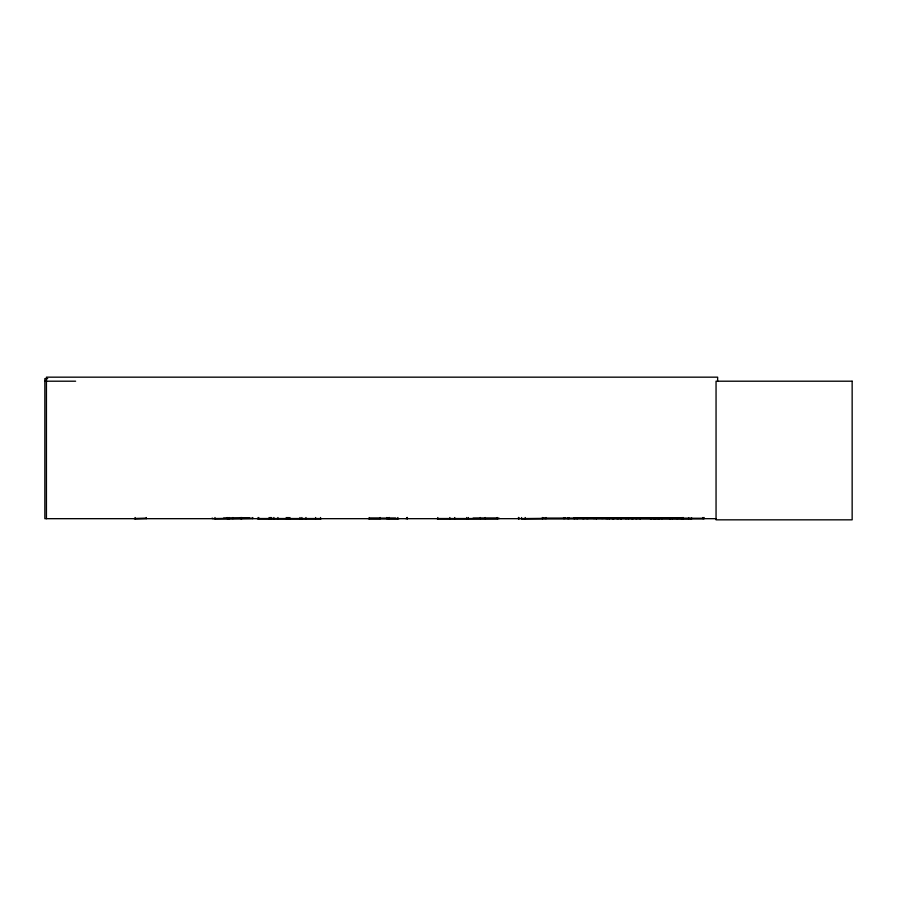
<?xml version="1.0" encoding="UTF-8"?>
<svg xmlns="http://www.w3.org/2000/svg" width="897" height="897" viewBox="0 0 897 897"><rect width="100%" height="100%" fill="white"/><g stroke="black" fill="none" stroke-linecap="round" stroke-linejoin="round"><path stroke-width="1.35" d="M704.055 518.544L521.538 518.634L546.004 518.399M407.003 518.399L405.859 518.634M568.283 518.623L567.992 517.771L567.588 518.589L568.048 518.174M573.923 518.645L574.181 518.062L692.002 518.601M575.044 518.634L574.887 518.331M577.421 518.645L576.995 518.062L576.726 518.612L577.634 518.331M587.457 518.601L587.064 517.737L586.694 518.623L587.12 518.152M593.287 518.309L594.184 518.601M596.258 518.612L596.74 518.029L596.494 518.612M606.753 518.331L607.157 517.715L607.617 518.657M606.977 518.634L607.392 518.062M609.31 518.668L609.657 518.118M609.321 518.589L610.24 518.331M612.169 518.645L612.55 517.771L613.84 518.623M617.943 518.062L617.73 518.174M626.498 518.309L626.689 518.634M628.337 518.578L628.046 517.715L627.665 518.589L628.64 518.309M628.651 518.544L629.055 517.715L629.1 518.612M632.004 518.601L632.688 518.522L632.273 517.715L631.241 518.623L631.623 517.737L632.307 518.657L632.688 518.152M632.228 518.567L633.282 517.715L633.697 518.522L633.013 518.601M636.713 518.645L636.971 518.062M636.937 518.331L636.859 517.737L637.924 518.601M640.211 518.645L639.785 518.062C638.843 518.713 641.422 518.836 640.458 518.062L640.01 518.657M650.314 518.589L650.695 517.715L651.188 518.331M651.413 518.634L651.704 517.715L652.041 518.623M653.33 518.331L654.003 518.331M655.707 518.298L656.312 518.578L655.931 517.715L654.507 518.544L654.911 517.715L655.494 518.668L655.976 518.118M658.521 518.062L658.05 518.634L658.376 517.715L658.802 518.601L658.331 518.13M659.385 518.634L659.194 518.062L658.947 518.645M669.543 518.331L669.689 518.634M669.767 518.634L670.182 518.062L670.373 518.634M681.776 518.589L682.056 517.715L682.449 518.578L682.012 518.13M690.802 518.645L691.026 518.331M691.475 518.645L691.733 518.062M574.215 518.331L704.055 518.399M582.792 518.152L583.263 518.544L582.848 517.737L582.568 518.612M583.801 518.152L584.272 518.544L583.857 517.737L583.577 518.612M595.888 518.612L596.068 518.029L596.326 518.601M605.867 518.589L606.137 517.715L606.551 518.522M612.483 518.634L612.808 517.715L613.2 518.578M613.772 518.13L614.232 518.522L613.817 517.715L613.548 518.589M617.506 518.645L617.775 517.771L618.896 518.601L618.616 518.062L618.111 518.668M620.578 518.645L620.758 518.062L620.948 518.634M621.251 518.645L621.43 518.062L621.621 518.634M625.601 518.612L625.792 518.029L625.983 518.612M635.794 518.152L636.231 518.601L635.838 517.737L635.569 518.612M650.258 518.668L650.751 518.118M653.521 518.657L653.969 518.062L654.16 518.634M656.346 518.331L655.707 518.062M672.133 518.645L673.03 518.331M688.279 518.331L688.918 518.062L688.649 518.612M214.809 518.544L252.674 518.399L214.372 518.679M437.624 518.544L466.956 518.544M468.144 518.544L497.476 518.544M257.888 518.544L320.778 518.544M134.853 518.544L146.2 518.399L134.124 518.634M368.947 518.544L380.036 518.544M47.653 378.601L44.85 378.601L44.85 518.679L716.232 518.679M44.85 381.203L75.617 381.203M223.544 518.118L249.534 518.141M369.743 518.118L395.734 518.118M473.078 518.118L499.068 518.141M542.584 518.141L682.112 518.118M368.219 518.634L398.851 518.679M499.046 518.612L467.651 518.679M518.645 518.544L519.901 518.679M398.111 518.544L387.033 518.544M661.638 518.118L661.179 518.544L661.582 517.715L661.874 518.578M574.372 518.634L574.181 518.062M650.482 518.062L650.897 518.645M229.184 518.634L227.793 518.029L227.961 518.634M213.486 518.679L212.107 518.074L212.275 518.679M717.634 381.36L717.634 377.166L46.431 377.166L46.431 518.679M704.055 517.524L704.055 518.679M703.013 517.524L703.013 518.679M683.256 517.524L683.256 518.679M682.225 517.524L682.225 518.679M546.004 517.524L546.004 518.679M542.483 518.679L542.472 517.524L542.337 518.679M525.216 517.524L525.205 518.679M521.549 517.524L521.538 518.679M518.746 517.524L518.746 518.679M518.612 517.524L518.612 518.679M518.488 517.524L518.354 518.679M497.319 517.524L497.319 518.679M485.266 517.524L485.266 518.679M480.366 517.524L480.366 518.679M468.312 517.524L468.312 518.679M467.46 518.679L437.119 518.679M466.788 517.524L466.788 518.679M454.745 517.524L454.745 518.679M449.834 517.524L449.834 518.679M437.792 517.524L437.792 518.679M407.406 517.524L407.406 518.679M407.148 517.524L407.272 518.679M407.014 517.524L407.014 518.679M397.876 517.524L397.876 518.679M389.298 517.524L389.298 518.679M389.163 517.524L389.163 518.679M386.786 517.524L386.786 518.679M380.272 517.524L380.272 518.679M369.194 517.524L369.194 518.679M321.395 518.679L257.327 518.679M320.565 517.524L320.565 518.679M315.609 517.524L315.609 518.679M305.955 517.524L305.955 518.679M301.885 517.524L301.885 518.679M299.99 517.524L299.99 518.679M289.91 517.524L289.922 518.679M288.576 517.524L288.576 518.679M287.399 517.524L287.399 518.679M286.266 517.524L286.266 518.679M277.947 517.524L277.823 518.679M273.888 517.524L273.888 518.679M271.6 517.524L271.6 518.679M270.636 517.524L270.636 518.679M270.176 517.524L270.176 518.679M269.111 517.524L269.122 518.679M258.762 517.524L258.762 518.679M258.078 517.524L258.078 518.679M252.797 517.524L252.797 518.679M241.842 517.524L241.842 518.679M241.371 517.524L241.371 518.679M240.43 517.524L240.407 518.679M232.906 517.524L232.906 518.679M229.206 517.524L229.206 518.679M227.233 517.524L227.233 518.679M214.955 517.524L214.955 518.679M146.323 517.524L146.323 518.679M135.099 517.524L135.099 518.679M563.776 517.771C562.408 518.892 565.099 518.791 563.776 517.771M564.785 517.771C563.507 518.881 566.074 518.791 564.785 517.771M569.001 517.771C567.689 518.87 570.324 518.814 569.001 517.771M588.073 517.737C586.761 518.836 589.407 518.791 588.073 517.737M601.921 517.715C600.598 518.814 603.244 518.758 601.921 517.715M602.93 517.715C601.607 518.814 604.253 518.758 602.93 517.715M608.592 517.715C607.269 518.814 609.915 518.758 608.592 517.715M616.766 517.771C615.499 518.881 618.067 518.791 616.766 517.771M657.366 517.715C656.043 518.814 658.69 518.758 657.366 517.715M662.603 517.715C661.28 518.814 663.926 518.758 662.603 517.715M676.82 517.715C675.508 518.814 678.143 518.758 676.82 517.715M677.829 517.715C676.517 518.814 679.152 518.758 677.829 517.715M681.047 517.715C679.724 518.814 682.37 518.758 681.047 517.715M852.15 381.203L716.053 381.203L716.053 519.834L852.15 519.834L852.15 381.203"/></g></svg>
